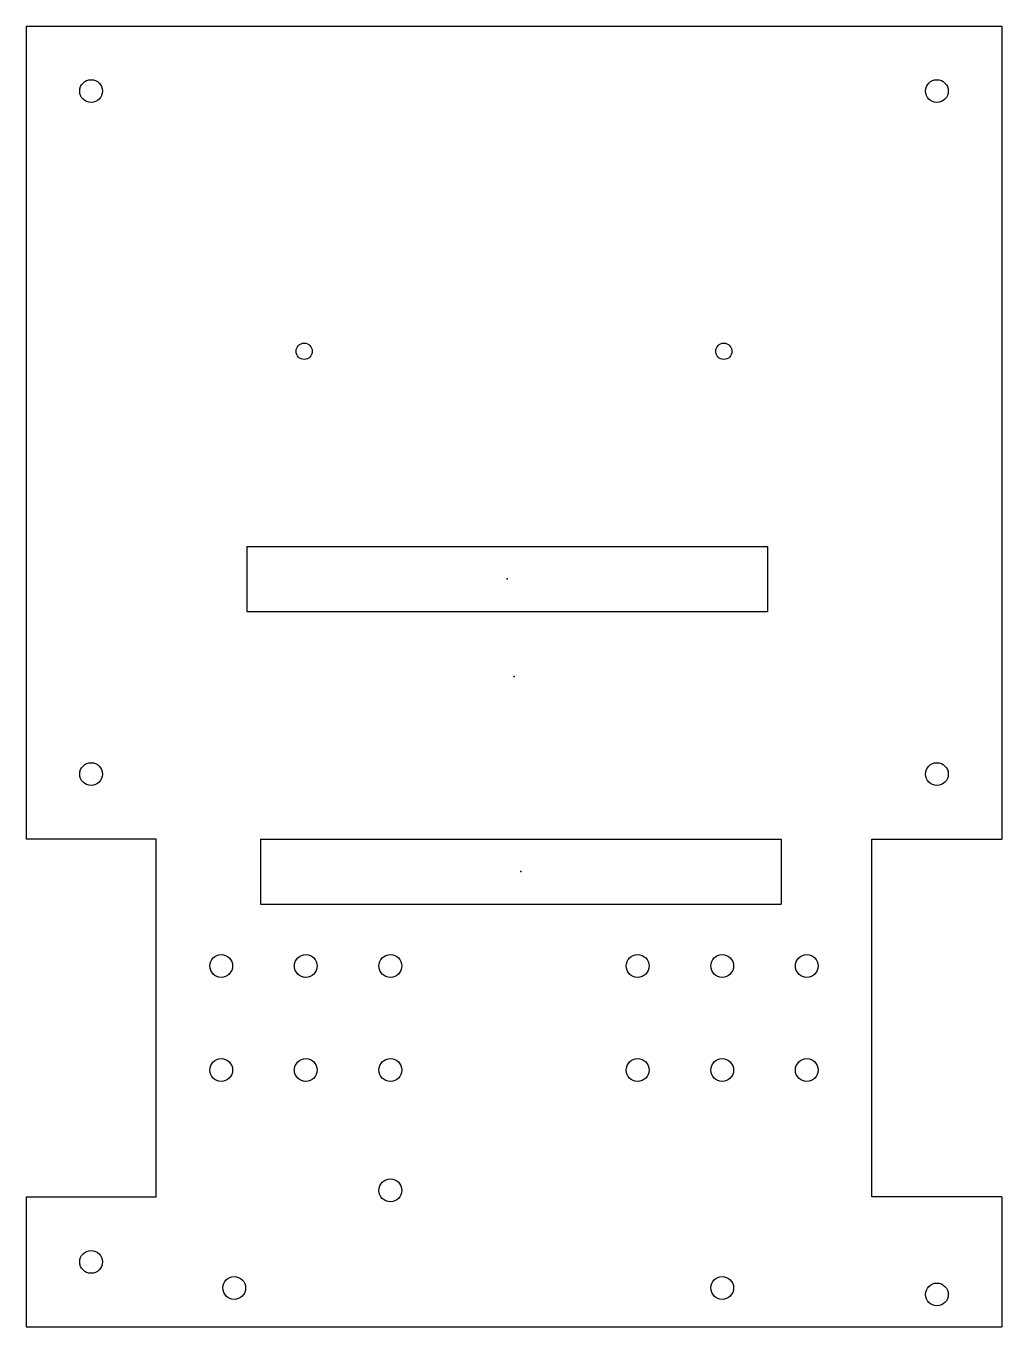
# Model space of a CAD drawing. Header units: millimetres. Extents: x -75 to 75, y -100 to 100.
import ezdxf

# ---------------------------------------------------------------- set-up
doc = ezdxf.new("R2010")
doc.units = ezdxf.units.MM
doc.header["$PDSIZE"] = -1

msp = doc.modelspace()

# ---------------------------------------------------------------- linework, layer by layer
at = {"color": 7, "linetype": 'Continuous'}
for p, q in [((-75, 100), (75, 100)), ((-75, 100), (-75, -25)), ((75, 100), (75, -25)), ((-41.04, 20), (38.96, 20)), ((-41.04, 20), (-41.04, 10)), ((38.96, 20), (38.96, 10)), ((-41.04, 10), (38.96, 10)), ((-55, -25), (-75, -25)), ((-55, -80), (-55, -25)), ((-38.96, -25), (41.04, -25)), ((-38.96, -25), (-38.96, -35)), ((41.04, -25), (41.04, -35)), ((55, -80), (55, -25)), ((55, -25), (75, -25)), ((-38.96, -35), (41.04, -35)), ((-75, -80), (-55, -80)), ((-75, -80), (-75, -100)), ((75, -80), (55, -80)), ((75, -80), (75, -100)), ((-75, -100), (75, -100))]:
    msp.add_line(p, q, dxfattribs=at)
for centre, radius in [((-65, 90), 1.75), ((65, 90), 1.75), ((-32.25, 50), 1.25), ((32.25, 50), 1.25), ((-65, -15), 1.75), ((65, -15), 1.75), ((-45, -44.5), 1.75), ((-32, -44.5), 1.75), ((-19, -44.5), 1.75), ((19, -44.5), 1.75), ((32, -44.5), 1.75), ((45, -44.5), 1.75), ((-45, -60.5), 1.75), ((-32, -60.5), 1.75), ((-19, -60.5), 1.75), ((19, -60.5), 1.75), ((32, -60.5), 1.75), ((45, -60.5), 1.75), ((-19, -79), 1.75), ((-65, -90), 1.75), ((-43, -94), 1.75), ((32, -94), 1.75), ((65, -95), 1.75)]:
    msp.add_circle(centre, radius, dxfattribs=at)
for p in [(-1.04, 15), (0, 0), (1.04, -30)]:
    msp.add_point(p, dxfattribs=at)

doc.saveas('drawing.dxf')
